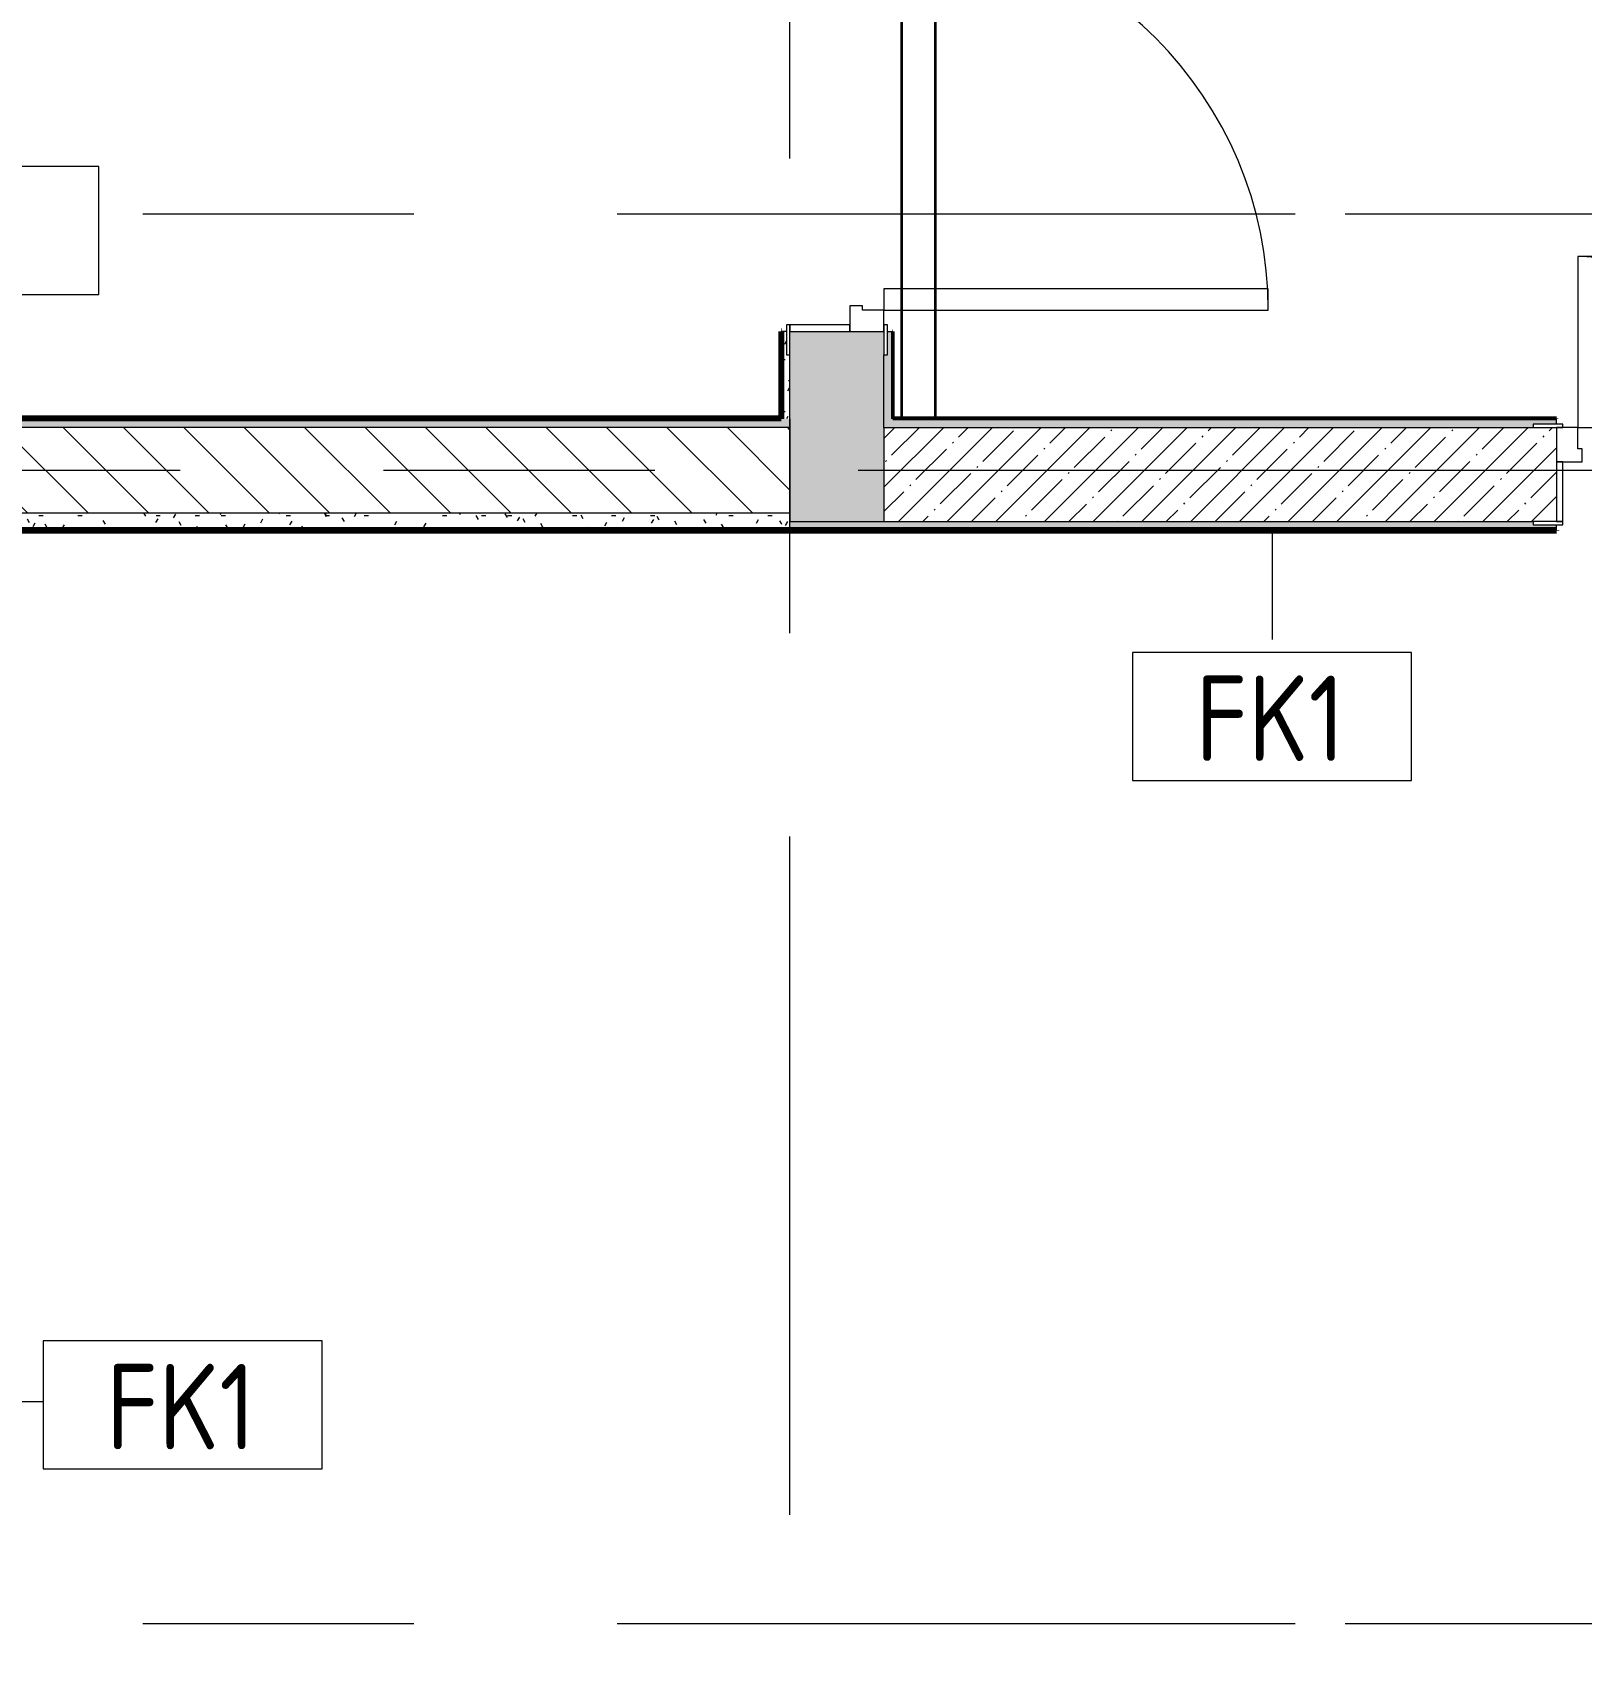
# Model space of a CAD drawing. Header units: millimetres. Extents: x 81469 to 279813, y -8553 to 29000.
# Drawn here: x 119437 to 123063, y 7700 to 11524 of the extents above; entities that cross this region are included whole.
import ezdxf

# ---------------------------------------------------------------- set-up
doc = ezdxf.new("R2010")
doc.units = ezdxf.units.MM
doc.linetypes.add('Осевая', pattern=[3175, 635, -476.25, 1587.5, -476.25])
for name, color, linetype, lineweight in [('A-DETL-1', 7, 'Continuous', 35), ('A-DOOR', 7, 'Continuous', 9), ('A-DOOR-1', 7, 'Continuous', 13), ('A-DOOR-FRAM', 7, 'Continuous', 13), ('A-WALL', 7, 'Continuous', 9), ('A-WALL-IDEN', 7, 'Continuous', 9), ('I-WALL', 7, 'Continuous', 9), ('Оси', 7, 'Continuous', 9), ('Оси-2', 7, 'Осевая', 9)]:
    doc.layers.add(name, color=color, linetype=linetype, lineweight=lineweight)
for name, color, linetype, lineweight, true_color in [('A-WALL-2', 7, 'Continuous', 9, 0xff80c0), ('I-WALL-12', 5, 'Continuous', 53, 0x0000ff), ('I-WALL-4', 7, 'Continuous', 9, 0xc0c0c0), ('I-WALL-6', 5, 'Continuous', 50, 0x0000ff), ('I-WALL-8', 7, 'Continuous', 80, 0xff80c0)]:
    doc.layers.add(name, color=color, linetype=linetype, lineweight=lineweight, true_color=true_color)
doc.styles.add('GOST Common_1', font='GOST_Common.ttf', dxfattribs={"width": 0.9, "height": 200})
pattern_1 = [(45, (0, 0), (-57.024626, 57.024626), []), (45, (57.025, 0), (-57.024626, 57.024626), [100.806, -20.161, 3.353, -16.808])]
pattern_2 = [(0, (0, 0), (121.92, 30.48), [10.058, -81.382, 10.058, -81.382, -487.68]), (0, (0, 0), (121.92, 30.48), [-182.88, 10.058, -172.822, 10.058, -81.382, -213.36]), (0, (0, 0), (121.92, 30.48), [-457.2, 10.058, -50.902, 10.058, -142.342]), (120, (45.72, 15.24), (-87.356454, 90.345817), [10.058, -81.382, 10.058, -81.382, -487.68]), (120, (45.72, 15.24), (-87.356454, 90.345817), [-182.88, 10.058, -172.822, 10.058, -81.382, -213.36]), (120, (45.72, 15.24), (-87.356454, 90.345817), [-457.2, 10.058, -50.902, 10.058, -142.342]), (240, (60.96, 76.2), (-34.563546, -120.825817), [10.058, -81.382, 10.058, -81.382, -487.68]), (240, (60.96, 76.2), (-34.563546, -120.825817), [-182.88, 10.058, -172.822, 10.058, -81.382, -213.36]), (240, (60.96, 76.2), (-34.563546, -120.825817), [-457.2, 10.058, -50.902, 10.058, -142.342])]

# ---------------------------------------------------------------- blocks, each defined once
blk = doc.blocks.new('110_Дверь_СКБ_2Ст - Д-5_п_ Из игровой в коридор-32679362-План отделки стен 3 этажа в осях 23-33')
at = {"layer": 'A-DOOR'}
for centre, radius, start, end in [((662.5, 110), 900, 90, 180), ((-637.5, 110), 400, 360, 90)]:
    blk.add_arc(centre, radius, start, end, dxfattribs=at)
at = {"layer": 'A-DOOR-1'}
for p, q in [((662.5, 1010), (612.5, 1010)), ((612.5, 1010), (612.5, 110)), ((662.5, 110), (662.5, 1010)), ((-637.5, 510), (-637.5, 110)), ((-587.5, 510), (-637.5, 510)), ((-587.5, 110), (-587.5, 510)), ((-637.5, 110), (-587.5, 110)), ((612.5, 110), (662.5, 110))]:
    blk.add_line(p, q, dxfattribs=at)
at = {"layer": 'A-DOOR-FRAM'}
for p, q in [((-672.5, 118), (-742.5, 118)), ((-742.5, 118), (-742.5, 110)), ((-672.5, 110), (-672.5, 118)), ((767.5, 118), (697.5, 118)), ((697.5, 118), (697.5, 110)), ((767.5, 110), (767.5, 118)), ((-742.5, 110), (-672.5, 110)), ((-637.5, 110), (-687.5, 110)), ((-687.5, 110), (-687.5, 30)), ((-637.5, 60), (-637.5, 110)), ((662.5, 110), (662.5, 60)), ((712.5, 110), (662.5, 110)), ((697.5, 110), (767.5, 110)), ((712.5, 30), (712.5, 110)), ((-627.5, 60), (-637.5, 60)), ((-627.5, 30), (-627.5, 60)), ((662.5, 60), (652.5, 60)), ((652.5, 60), (652.5, 30)), ((-687.5, 30), (-627.5, 30)), ((-672.5, 30), (-687.5, 30)), ((-687.5, 30), (-687.5, -110)), ((-672.5, -110), (-672.5, 30)), ((652.5, 30), (712.5, 30)), ((712.5, 30), (697.5, 30)), ((697.5, 30), (697.5, -110)), ((712.5, -110), (712.5, 30)), ((-672.5, -110), (-742.5, -110)), ((-742.5, -110), (-742.5, -118)), ((-687.5, -110), (-672.5, -110)), ((-672.5, -118), (-672.5, -110)), ((697.5, -110), (712.5, -110)), ((767.5, -110), (697.5, -110)), ((697.5, -110), (697.5, -118)), ((767.5, -118), (767.5, -110)), ((-742.5, -118), (-672.5, -118)), ((697.5, -118), (767.5, -118))]:
    blk.add_line(p, q, dxfattribs=at)
blk = doc.blocks.new('110_Дверь_СКБ_2Ст - Д-1_л_Лестничная клетка EIS60 2-32142534-План отделки стен 3 этажа в осях 23-33')
at = {"layer": 'A-DOOR'}
for centre, radius, start, end in [((662.5, 110), 900, 90, 180), ((-637.5, 110), 400, 360, 90)]:
    blk.add_arc(centre, radius, start, end, dxfattribs=at)
at = {"layer": 'A-DOOR-1'}
for p, q in [((662.5, 1010), (612.5, 1010)), ((612.5, 1010), (612.5, 110)), ((662.5, 110), (662.5, 1010)), ((-637.5, 510), (-637.5, 110)), ((-587.5, 510), (-637.5, 510)), ((-587.5, 110), (-587.5, 510)), ((-637.5, 110), (-587.5, 110)), ((612.5, 110), (662.5, 110))]:
    blk.add_line(p, q, dxfattribs=at)
at = {"layer": 'A-DOOR-FRAM'}
for p, q in [((-672.5, 118), (-742.5, 118)), ((-742.5, 118), (-742.5, 110)), ((-672.5, 110), (-672.5, 118)), ((767.5, 118), (697.5, 118)), ((697.5, 118), (697.5, 110)), ((767.5, 110), (767.5, 118)), ((-742.5, 110), (-672.5, 110)), ((-637.5, 110), (-687.5, 110)), ((-687.5, 110), (-687.5, 30)), ((-637.5, 60), (-637.5, 110)), ((662.5, 110), (662.5, 60)), ((712.5, 110), (662.5, 110)), ((697.5, 110), (767.5, 110)), ((712.5, 30), (712.5, 110)), ((-627.5, 60), (-637.5, 60)), ((-627.5, 30), (-627.5, 60)), ((662.5, 60), (652.5, 60)), ((652.5, 60), (652.5, 30)), ((-687.5, 30), (-627.5, 30)), ((-672.5, 30), (-687.5, 30)), ((-687.5, 30), (-687.5, -110)), ((-672.5, -110), (-672.5, 30)), ((652.5, 30), (712.5, 30)), ((712.5, 30), (697.5, 30)), ((697.5, 30), (697.5, -110)), ((712.5, -110), (712.5, 30)), ((-672.5, -110), (-742.5, -110)), ((-742.5, -110), (-742.5, -118)), ((-687.5, -110), (-672.5, -110)), ((-672.5, -118), (-672.5, -110)), ((697.5, -110), (712.5, -110)), ((767.5, -110), (697.5, -110)), ((697.5, -110), (697.5, -118)), ((767.5, -118), (767.5, -110)), ((-742.5, -118), (-672.5, -118)), ((697.5, -118), (767.5, -118))]:
    blk.add_line(p, q, dxfattribs=at)
blk = doc.blocks.new('М_стена_0001 - Типоразмер_без рамки-25382661-План отделки стен 3 этажа в осях 23-33')
at = {"layer": 'A-WALL-IDEN'}
for p, q in [((3.258, 1.523), (-3.273, 1.523)), ((-3.273, 1.523), (-3.273, -1.477)), ((3.258, -1.477), (3.258, 1.523)), ((-3.273, -1.477), (3.258, -1.477))]:
    blk.add_line(p, q, dxfattribs=at)

msp = doc.modelspace()

# ---------------------------------------------------------------- hatches: boundary and pattern name
at = {"layer": 'I-WALL'}
h = msp.add_hatch(dxfattribs=at)
h.set_pattern_fill('FP_1', color=256, style=0, pattern_type=2)
h.set_pattern_definition(pattern_1)
h.paths.add_polyline_path([(121210, 10380), (121430, 10380), (121430, 10825), (121210, 10825), (121210, 10400)])
h.paths.add_polyline_path([(121210, 12225), (121430, 12225), (121430, 13400), (121210, 13400), (121210, 12280)])
h.paths.add_polyline_path([(121210, 13900), (121430, 13900), (121430, 18600), (121210, 18600), (121210, 13920)])
h.paths.add_polyline_path([(121210, 19100), (121430, 19100), (121430, 19110), (121210, 19110)])
h = msp.add_hatch(dxfattribs=at)
h.set_pattern_fill('FP_35', color=256, style=0, pattern_type=2)
h.set_pattern_definition(pattern_2)
h.paths.add_polyline_path([(121450, 10600), (121450, 10825), (121438, 10825), (121438, 10770), (121430, 10770), (121430, 10600)])
h.paths.add_polyline_path([(121450, 12225), (121450, 13750), (121430, 13750), (121430, 12280), (121438, 12280), (121438, 12225)])
h = msp.add_hatch(dxfattribs=at)
h.set_pattern_fill('FP_35', color=256, style=0, pattern_type=2)
h.set_pattern_definition(pattern_2)
h.paths.add_polyline_path([(121202, 10620), (121210, 10620), (121210, 10770), (121202, 10770), (121202, 10825), (121190, 10825), (121190, 10620)])
h.paths.add_polyline_path([(121202, 12225), (121202, 12280), (121210, 12280), (121210, 12430), (121190, 12430), (121190, 12225)])
h = msp.add_hatch(dxfattribs=at)
h.set_pattern_fill('FP_35', color=256, style=0, pattern_type=2)
h.set_pattern_definition(pattern_2)
h.paths.add_polyline_path([(113201.3, 10600), (121210, 10600), (121210, 10620), (111180, 10620), (111180, 10608), (111210, 10608), (111210, 10600)])
h.paths.add_polyline_path([(103615, 10600), (103615, 10608), (103645, 10608), (103645, 10620), (100829, 10620), (100829, 10600), (101722.6, 10600)])
h.paths.add_polyline_path([(110200, 10600), (110200, 10608), (110230, 10608), (110230, 10620), (109105, 10620), (109105, 10608), (109160, 10608), (109160, 10600)])
h.paths.add_polyline_path([(105125, 10600), (107650, 10600.4), (107650, 10608), (107705, 10608), (107705, 10620), (105095, 10620), (105095, 10608), (105125, 10608)])
h = msp.add_hatch(dxfattribs=at)
h.set_pattern_fill('FP_4', color=256, style=0, pattern_type=2)
h.set_pattern_definition([(135, (0, 0), (-70.71068, -70.71068), [])])
h.paths.add_polyline_path([(121210, 10400), (121210, 10600), (119330, 10600), (119330, 10400), (121190, 10400)])
h.paths.add_polyline_path([(111180, 10400), (111930, 10400), (111930, 10600), (111180, 10600)])
h.paths.add_polyline_path([(107461.9, 10400), (107705, 10400), (107705, 10600), (107350, 10600), (107350, 10400)])
h.paths.add_polyline_path([(109670, 10400), (110230, 10400), (110230, 10600), (109105, 10600), (109105, 10400), (109305, 10400)])
h = msp.add_hatch(dxfattribs=at)
h.set_pattern_fill('FP_1', color=256, style=0, pattern_type=2)
h.set_pattern_definition(pattern_1)
h.paths.add_polyline_path([(121430, 10380), (123005, 10380), (123005, 10600), (121430, 10600)])
h.paths.add_polyline_path([(124830, 10380), (124830, 10600), (124405, 10600), (124405, 10380), (124701.6, 10380)])
h = msp.add_hatch(dxfattribs=at)
h.set_pattern_fill('FP_35', color=256, style=0, pattern_type=2)
h.set_pattern_definition(pattern_2)
h.paths.add_polyline_path([(124830, 10600), (124830, 10620), (124405, 10620), (124405, 10608), (124460, 10608), (124460, 10600), (124680.1, 10600)])
h.paths.add_polyline_path([(122950, 10600), (122950, 10608), (123005, 10608), (123005, 10620), (121450, 10620), (121450, 10600), (121810.4, 10600)])
h = msp.add_hatch(dxfattribs=at)
h.set_pattern_fill('FP_35', color=256, style=0, pattern_type=2)
h.set_pattern_definition(pattern_2)
h.paths.add_polyline_path([(119330, 10360), (121190, 10360), (121190, 10400), (119330, 10400), (119330, 10380)])
h = msp.add_hatch(dxfattribs=at)
h.set_pattern_fill('FP_35', color=256, style=0, pattern_type=2)
h.set_pattern_definition(pattern_2)
h.paths.add_polyline_path([(121210, 10360), (121210, 10400), (121190, 10400), (121190, 10360)])
h = msp.add_hatch(dxfattribs=at)
h.set_pattern_fill('FP_35', color=256, style=0, pattern_type=2)
h.set_pattern_definition(pattern_2)
h.paths.add_polyline_path([(121210, 10360), (123005, 10360), (123005, 10372), (122950, 10372), (122950, 10380), (121210, 10380)])
h.paths.add_polyline_path([(124830, 10360), (124830, 10380), (124460, 10380), (124460, 10372), (124455, 10372), (124455, 10360), (124701.6, 10360)])
h.paths.add_polyline_path([(124430, 10360), (124430, 10372), (124405, 10372), (124405, 10360)])

# ---------------------------------------------------------------- linework, layer by layer
at = {"layer": 'A-DETL-1'}
for p, q in [((121471, 18829), (121471, 10620.5)), ((121550, 18800), (121550, 10621))]:
    msp.add_line(p, q, dxfattribs=at)
at = {"layer": 'A-WALL'}
for p, q in [((121210, 10620), (121210, 10770)), ((121430, 10600), (121430, 10770)), ((121190, 10620), (121189, 10620)), ((121210, 10620), (121210, 10380)), ((121430, 10600), (122950, 10600)), ((123005, 10620), (121451, 10620)), ((121190, 10400), (121210, 10400)), ((121430, 10380), (122950, 10380))]:
    msp.add_line(p, q, dxfattribs=at)
at = {"layer": 'A-WALL-2'}
msp.add_line((111180, 10620), (121189, 10620), dxfattribs=at)
at = {"layer": 'A-WALL-IDEN'}
for p, q in [((122338.8, 10359.5), (122338.8, 10103.7)), ((119350.5, 8320.2), (119461.4, 8320.2))]:
    msp.add_line(p, q, dxfattribs=at)
at = {"layer": 'I-WALL-12'}
for p, q in [((123005, 10621), (121451, 10621)), ((121451, 10621), (121451, 10620)), ((123005, 10620), (123005, 10621))]:
    msp.add_line(p, q, dxfattribs=at)
at = {"layer": 'I-WALL-4'}
for p, q in [((121202, 10825), (121190, 10825)), ((121438, 10825), (121450, 10825)), ((121450, 10620), (121450, 10825)), ((121210, 10600), (111210, 10600)), ((121430, 10600), (121430, 10380)), ((121451, 10620), (121450, 10620)), ((123005, 10608), (123005, 10620)), ((119330, 10400), (121190, 10400)), ((121210, 10380), (121430, 10380)), ((123005, 10360), (123005, 10372))]:
    msp.add_line(p, q, dxfattribs=at)
at = {"layer": 'I-WALL-6'}
for q in [(121450, 10825), (121451, 10621)]:
    msp.add_line((121451, 10825), q, dxfattribs=at)
at = {"layer": 'I-WALL-8'}
for p, q in [((121190, 10825), (121189, 10825)), ((121189, 10825), (121189, 10621)), ((121190, 10620), (121190, 10825)), ((121189, 10621), (111180, 10621)), ((123005, 10360), (119351, 10360)), ((119351, 10359), (123005, 10359)), ((123005, 10359), (123005, 10360))]:
    msp.add_line(p, q, dxfattribs=at)
at = {"layer": 'Оси'}
for p, q in [((122510, 11100), (125010, 11100)), ((122510, 10500), (125010, 10500)), ((122510, 7800), (125010, 7800))]:
    msp.add_line(p, q, dxfattribs=at)
at = {"layer": 'Оси-2'}
for p, q in [((121210, 593.7), (121210, 19415.1)), ((84769.4, 11100), (122510, 11100)), ((85333.2, 10500), (122510, 10500)), ((84769.4, 7800), (122510, 7800))]:
    msp.add_line(p, q, dxfattribs=at)

# ---------------------------------------------------------------- block references
at = {"layer": 'A-DOOR', "rotation": 269.9999999999998}
msp.add_blockref('110_Дверь_СКБ_2Ст - Д-1_л_Лестничная клетка EIS60 2-32142534-План отделки стен 3 этажа в осях 23-33', (121320, 11537.5), dxfattribs=at)
at = {"layer": 'A-DOOR'}
msp.add_blockref('110_Дверь_СКБ_2Ст - Д-5_п_ Из игровой в коридор-32679362-План отделки стен 3 этажа в осях 23-33', (123692.5, 10490), dxfattribs=at)
at = {"layer": 'A-WALL-IDEN', "xscale": 99.99999999999993, "yscale": 99.99999999999993, "zscale": 99.99999999999993}
for p in [(119265.8, 11058.8), (122339.5, 9921.2), (119788.8, 8309.7)]:
    msp.add_blockref('М_стена_0001 - Типоразмер_без рамки-25382661-План отделки стен 3 этажа в осях 23-33', p, dxfattribs=at)

# ---------------------------------------------------------------- texts
at = {"layer": 'A-WALL-IDEN', "char_height": 200, "width": 447.342, "attachment_point": 1, "style": 'GOST Common_1'}
for insert in [(122159.3, 10019.2), (119608.5, 8407.8)]:
    msp.add_mtext('FK1', dxfattribs=dict(at, insert=insert))

doc.saveas('drawing.dxf')
